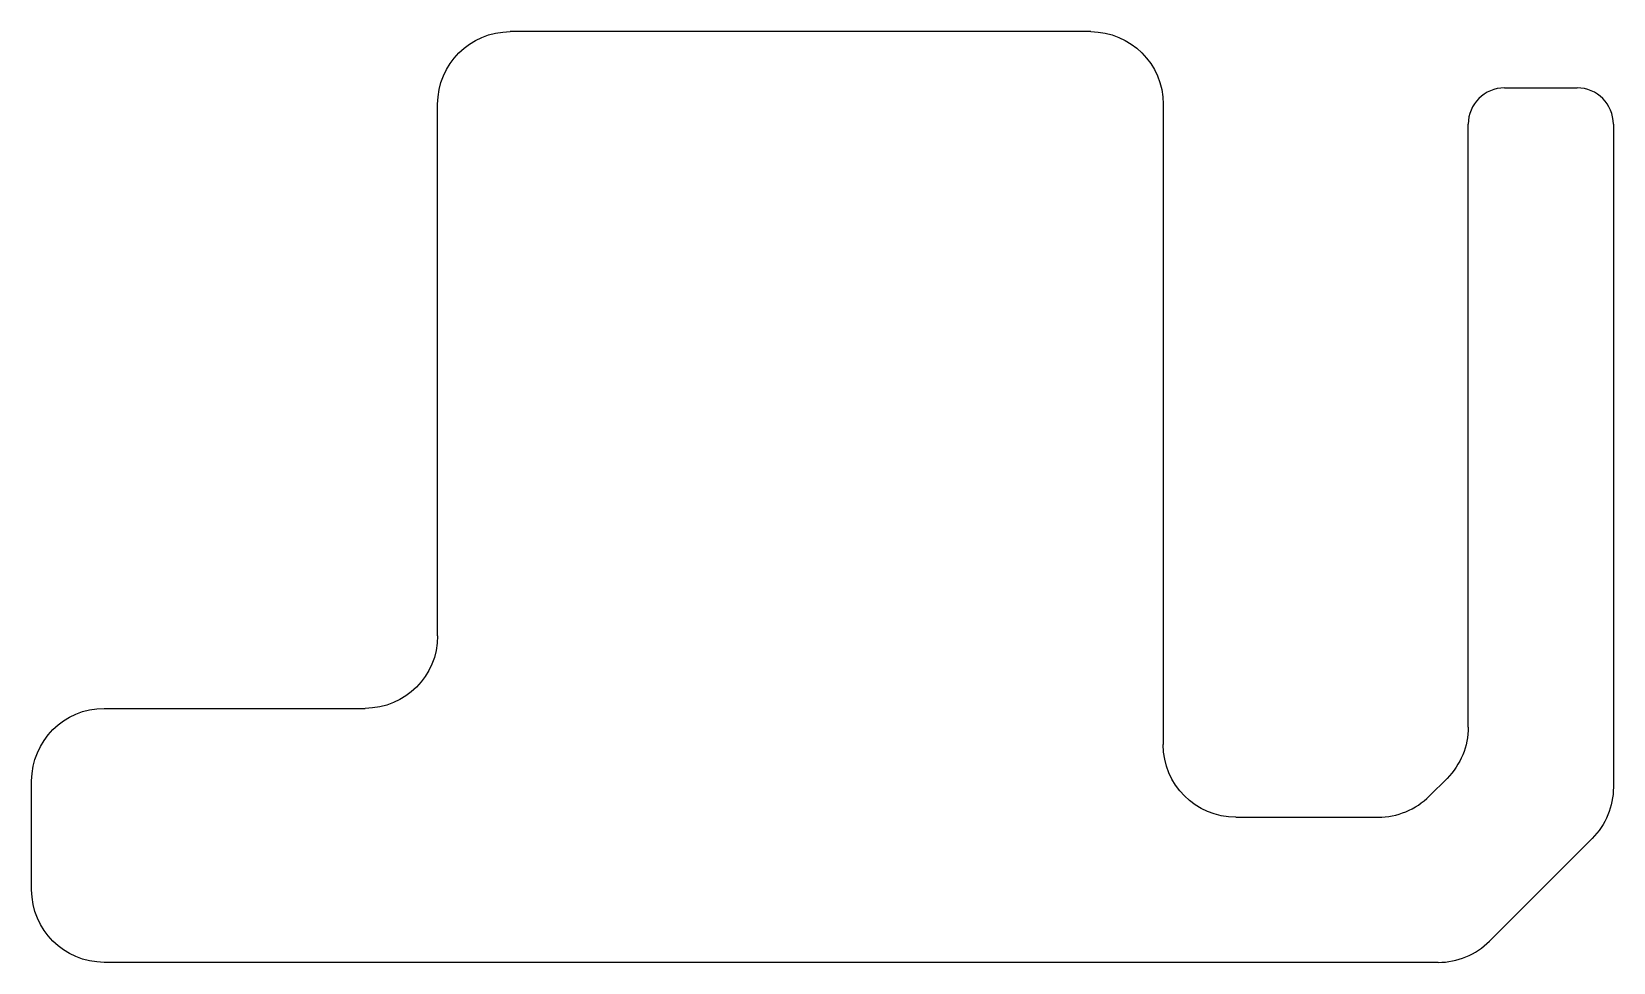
# Model space of a CAD drawing. Header units: millimetres. Extents: x -4.2 to 39.4, y 0 to 25.6.
import ezdxf

# ---------------------------------------------------------------- set-up
doc = ezdxf.new("R2010")
doc.units = ezdxf.units.MM
doc.layers.add('3', color=7, linetype='Continuous', true_color=0xffffff)

msp = doc.modelspace()

# ---------------------------------------------------------------- linework, layer by layer
at = {"layer": '3', "color": 30, "linetype": 'Continuous', "lineweight": 25}
for p, q in [((24.993, 25.65), (8.993, 25.65)), ((36.401, 24.1), (38.401, 24.1)), ((6.993, 9), (6.993, 23.65)), ((26.993, 23.65), (26.993, 6)), ((-2.199, 7), (4.993, 7)), ((-4.199, 2), (-4.199, 5)), ((28.993, 4), (32.915822, 4)), ((34.572676, 0), (-2.199, 0))]:
    msp.add_line(p, q, dxfattribs=at)
at = {"layer": '3', "color": 163, "linetype": 'Continuous', "lineweight": 25}
for p, q in [((35.401, 6.485178), (35.401, 23.1)), ((39.401, 23.1), (39.401, 4.828324)), ((34.330035, 4.585786), (34.815214, 5.070965)), ((38.815214, 3.414111), (35.986889, 0.585786))]:
    msp.add_line(p, q, dxfattribs=at)
at = {"layer": '3', "color": 30, "linetype": 'Continuous', "lineweight": 25, "extrusion": (0, 0, -1)}
for centre, start, end in [((-8.993, 23.65), 0, 90), ((-24.993, 23.65), 90, 180), ((-4.993, 9), 180, 270), ((2.199, 5), 0, 90), ((-28.993, 6), 270, 0), ((2.199, 2), 270, 0)]:
    msp.add_arc(centre, 2, start, end, dxfattribs=at)
at = {"layer": '3', "color": 51, "linetype": 'Continuous', "lineweight": 25}
for centre, radius, start, end in [((36.401, 23.1), 1, 90, 180), ((38.401, 23.1), 1, 0, 90), ((32.915822, 6), 2, 270, 315), ((34.572676, 2), 2, 270, 315)]:
    msp.add_arc(centre, radius, start, end, dxfattribs=at)
at = {"layer": '3', "color": 163, "linetype": 'Continuous', "lineweight": 25, "extrusion": (0, 0, -1)}
for centre in [(-33.401, 6.485178), (-37.401, 4.828324)]:
    msp.add_arc(centre, 2, 180, 225, dxfattribs=at)

doc.saveas('drawing.dxf')
